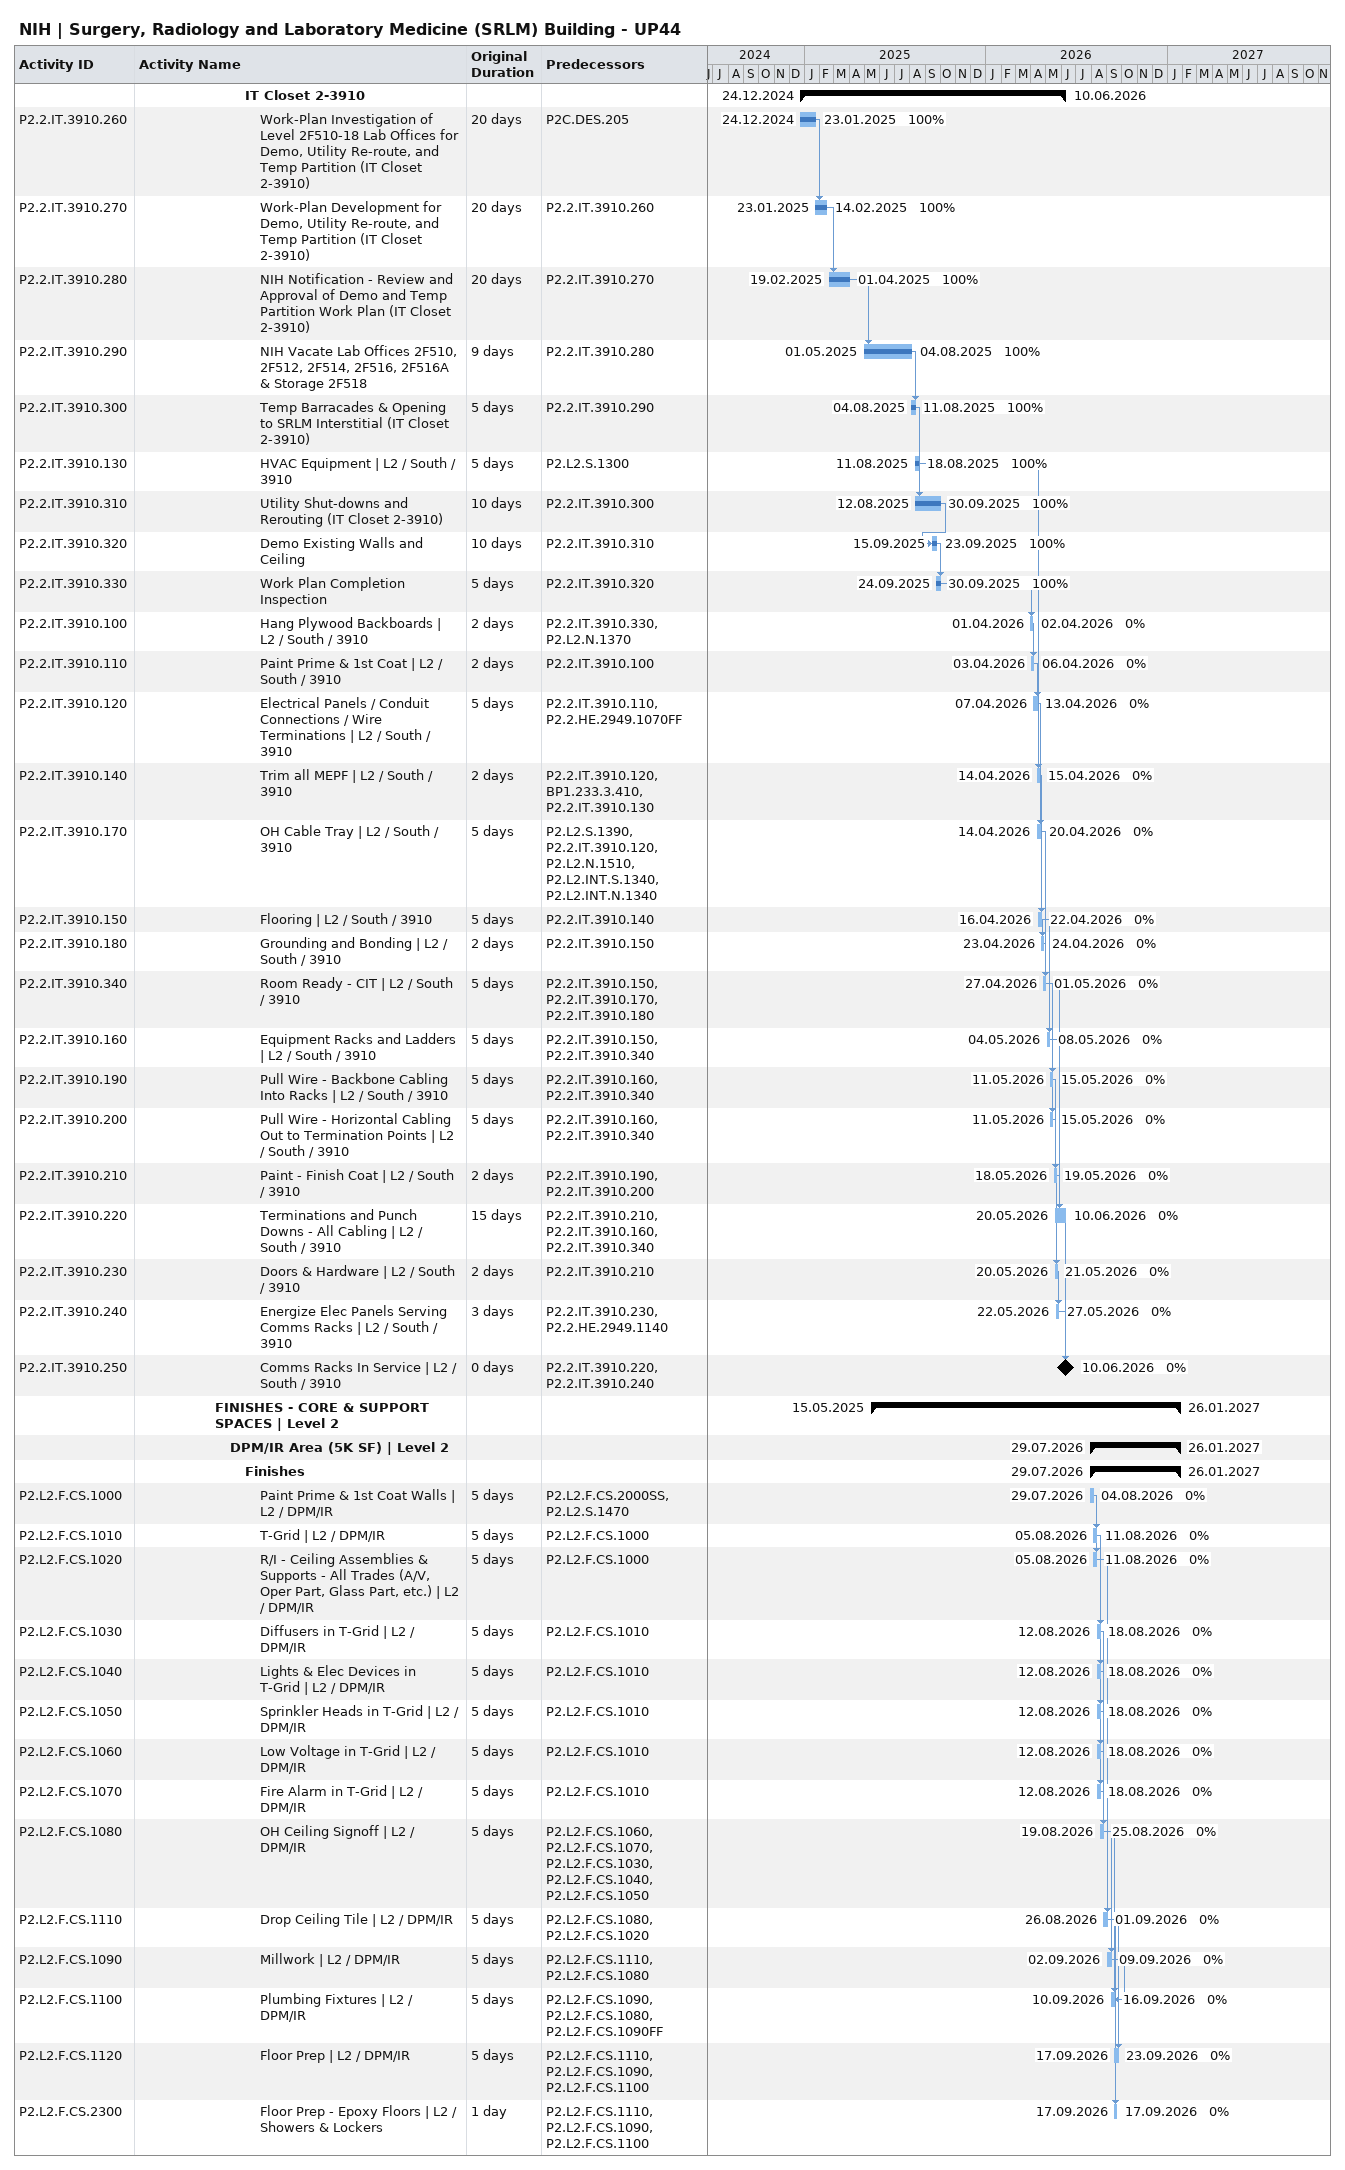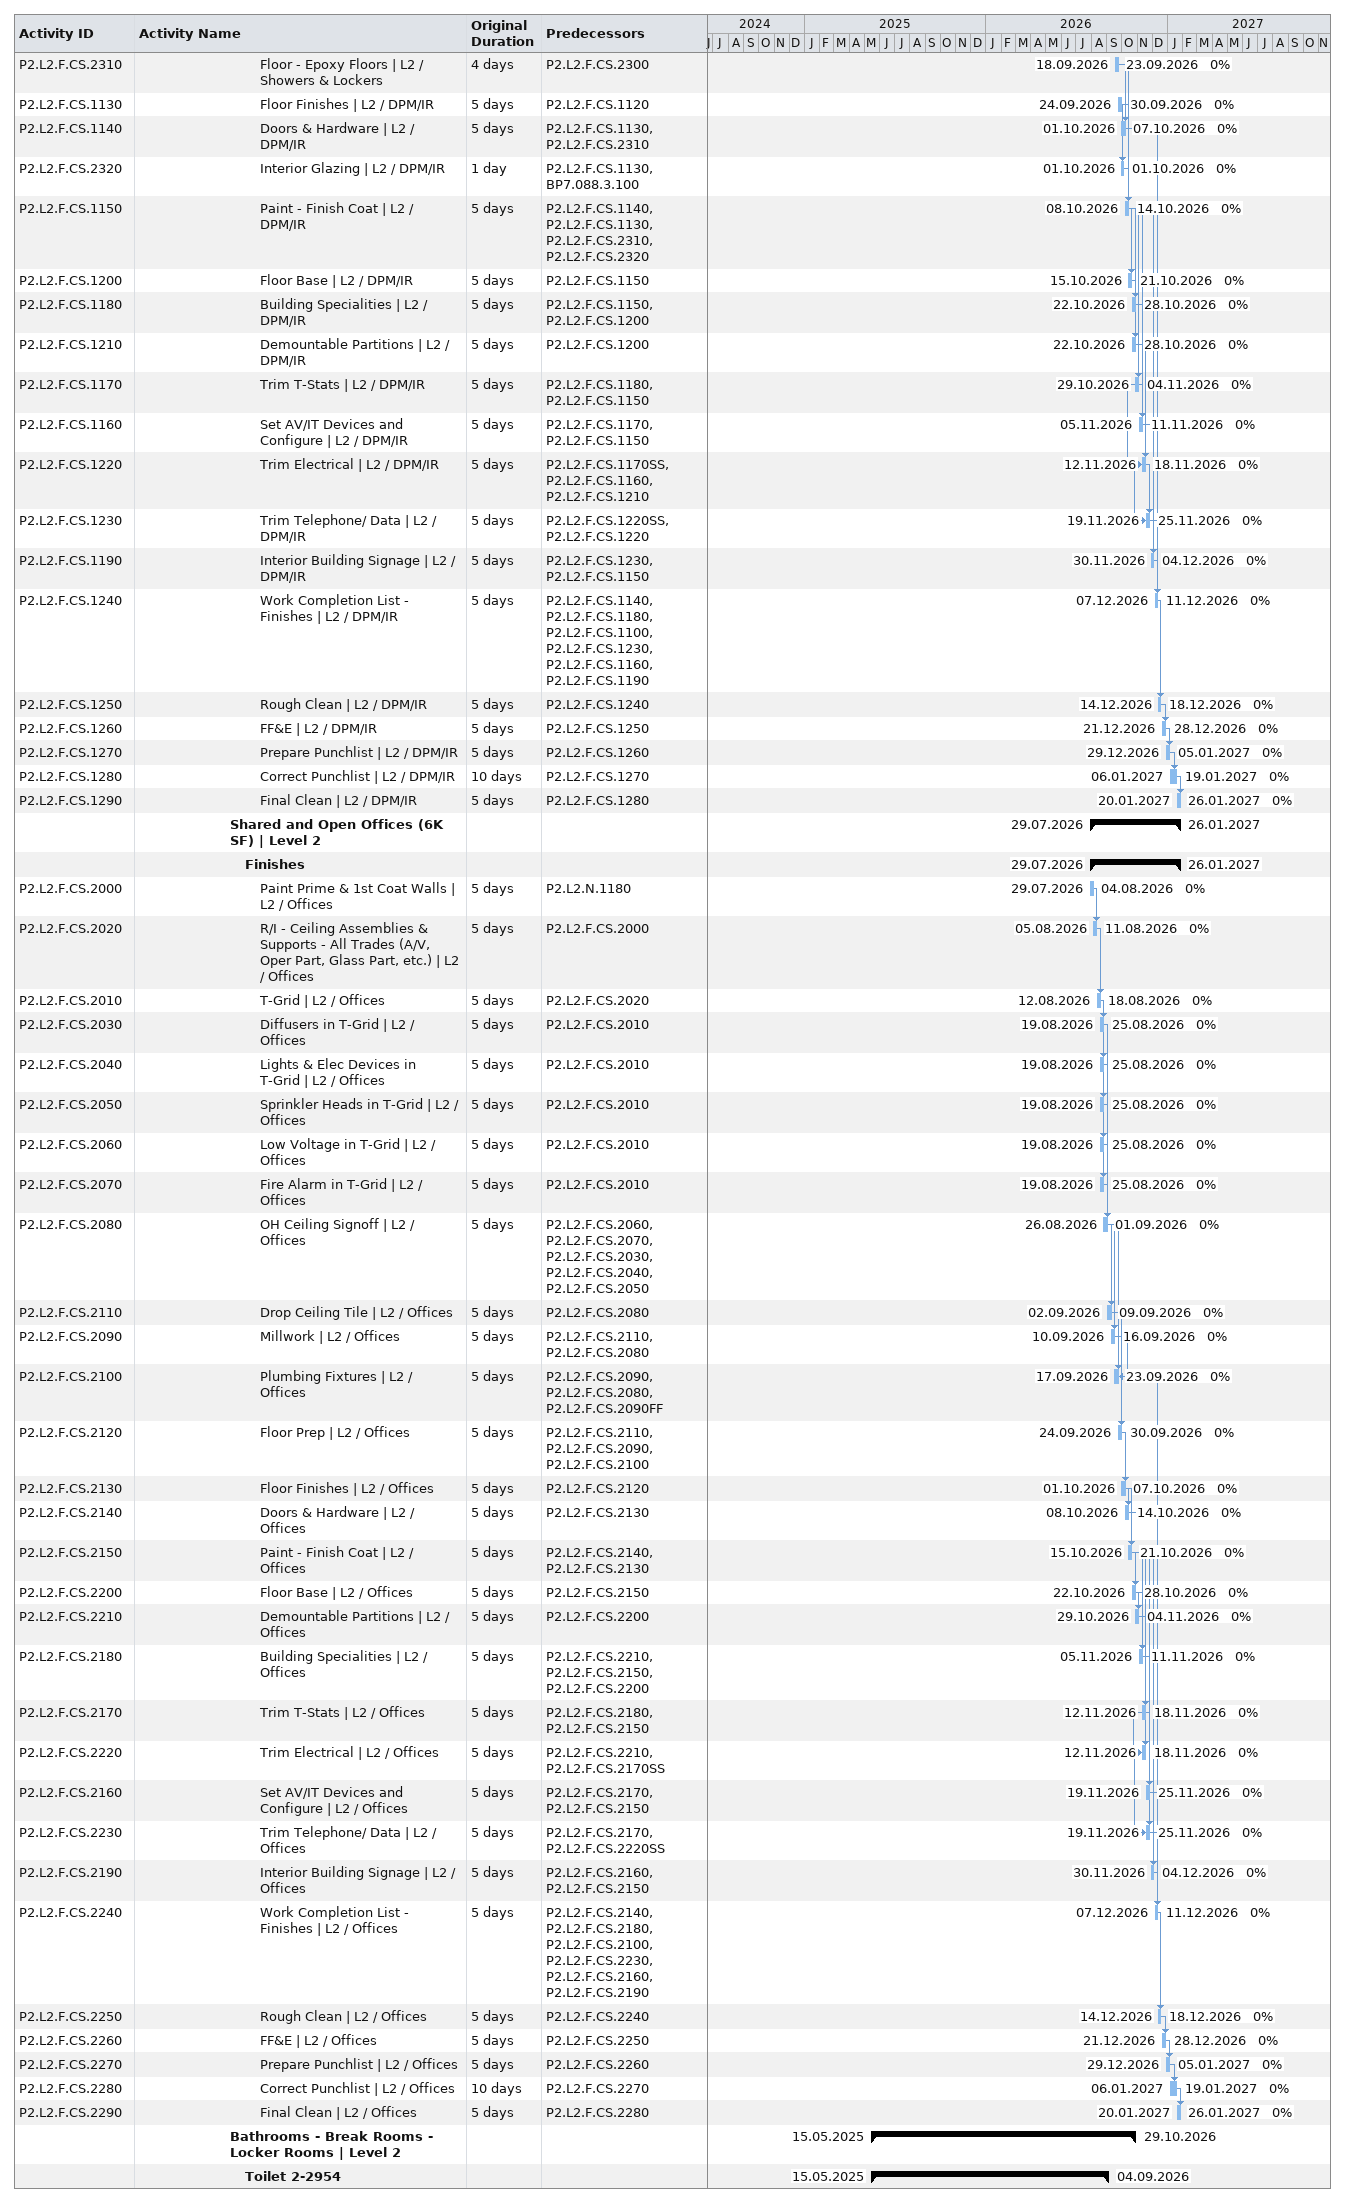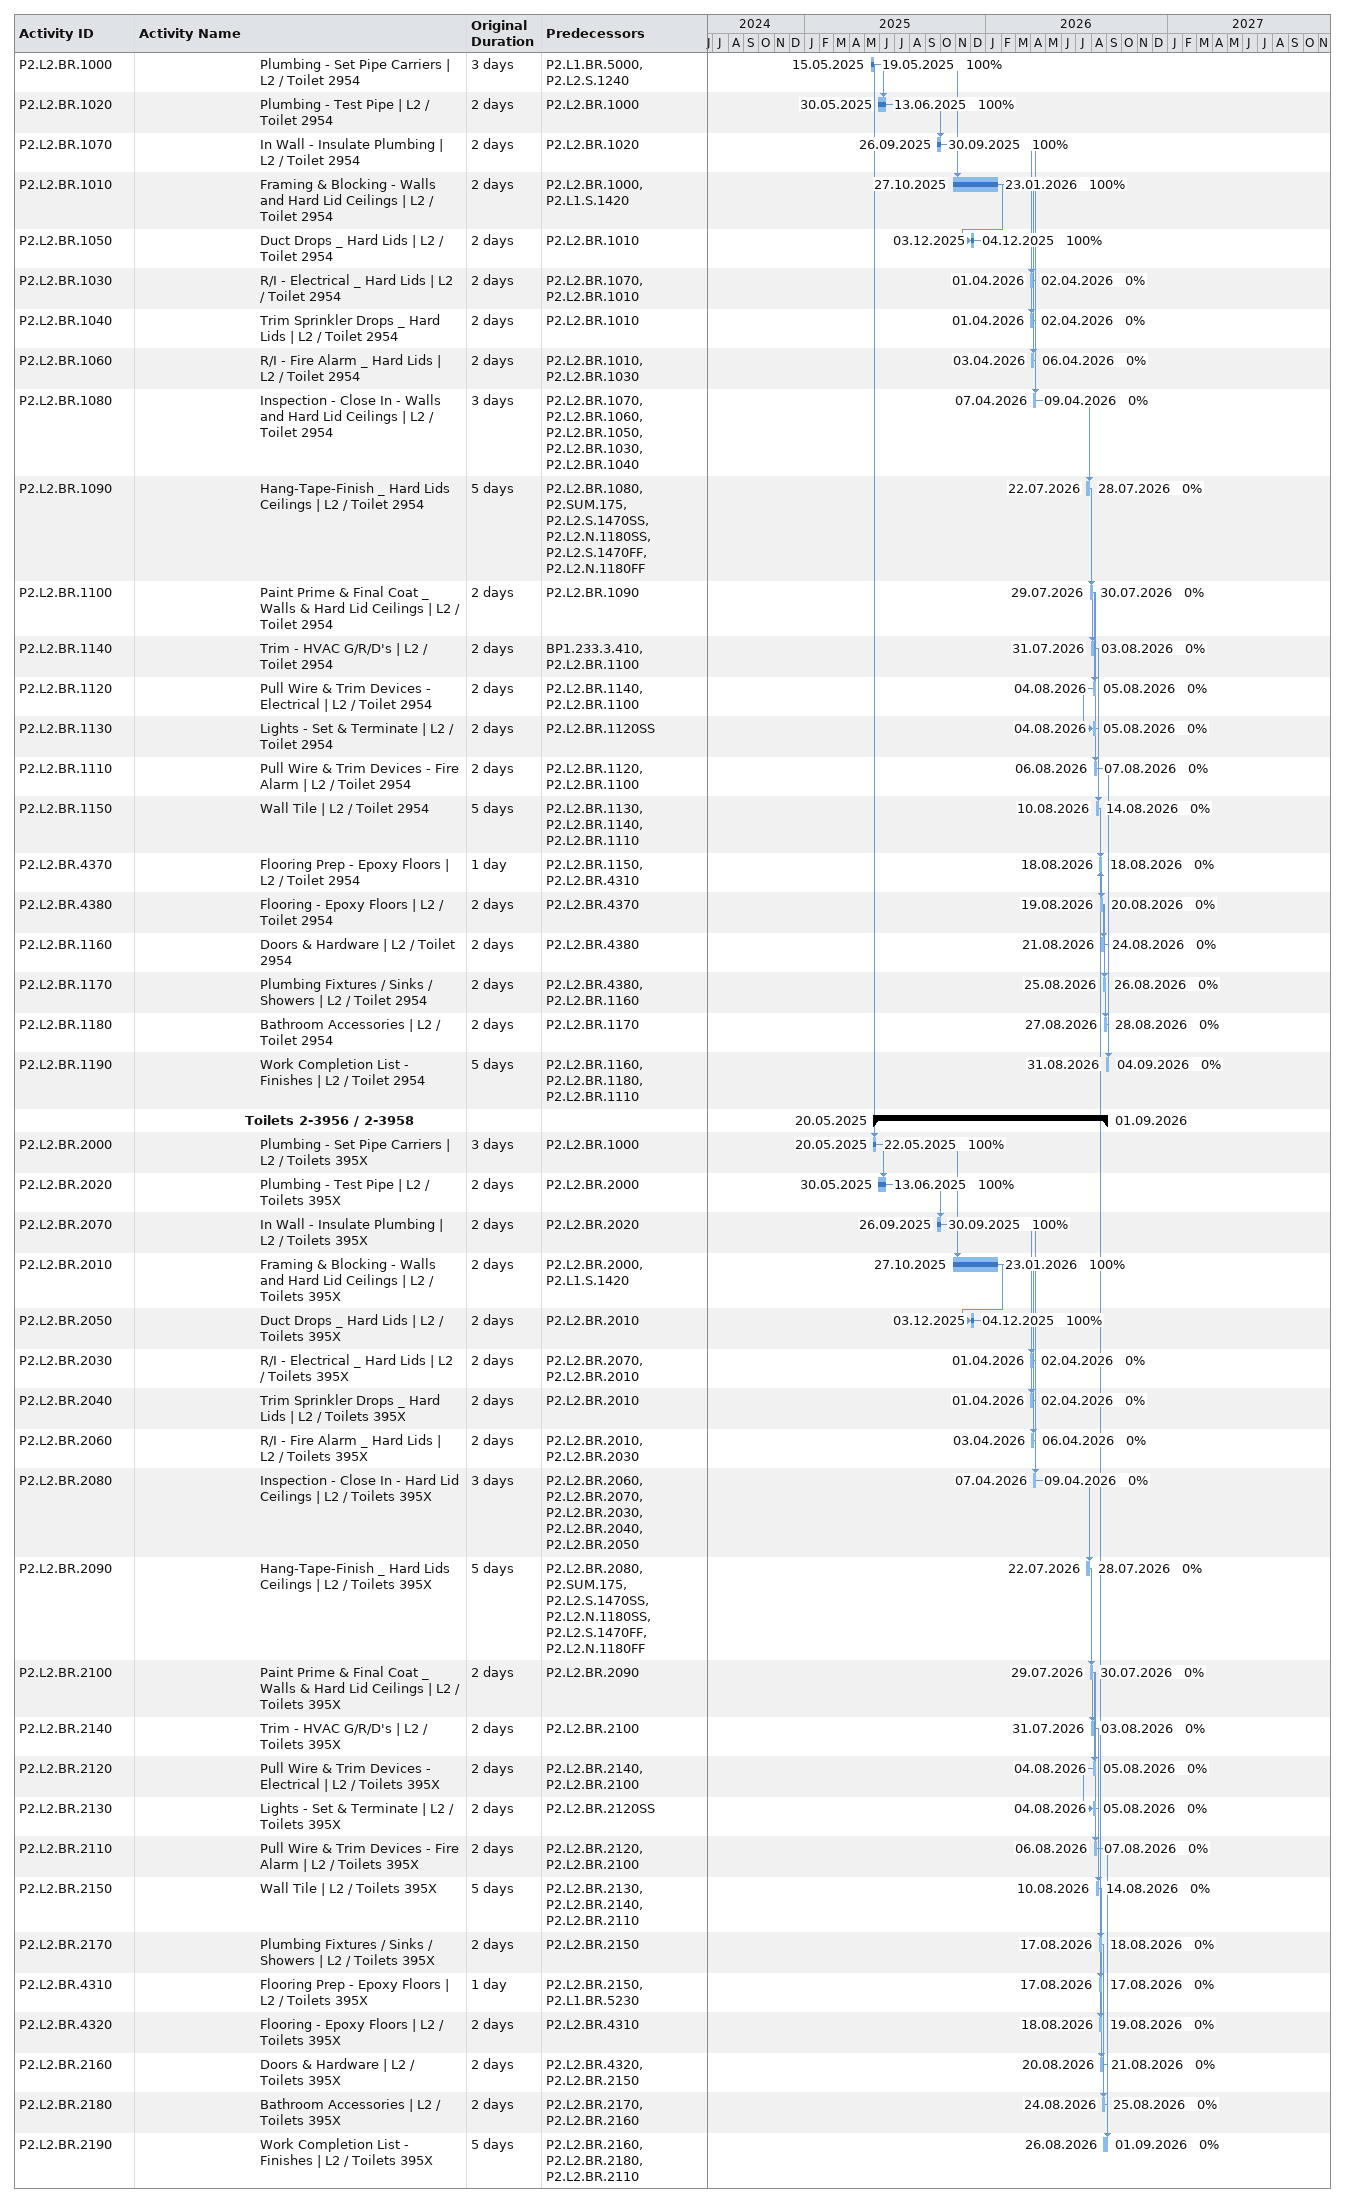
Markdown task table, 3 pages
NIH | Surgery, Radiology and Laboratory Medicine (SRLM) Building - UP44

| ID | Level | Task | Original duration | Start | Finish | Predecessors | % complete |
|---|---|---|---|---|---|---|---|
|  | 8 | **IT Closet 2-3910** |  | 2024-12-24 | 2026-06-10 |  |  |
| P2.2.IT.3910.260 | 9 | Work-Plan Investigation of Level 2F510-18 Lab Offices for Demo, Utility Re-route, and Temp Partition (IT Closet 2-3910) | 20d | 2024-12-24 | 2025-01-23 | P2C.DES.205 | 100 |
| P2.2.IT.3910.270 | 9 | Work-Plan Development for Demo, Utility Re-route, and Temp Partition (IT Closet 2-3910) | 20d | 2025-01-23 | 2025-02-14 | P2.2.IT.3910.260 | 100 |
| P2.2.IT.3910.280 | 9 | NIH Notification - Review and Approval of Demo and Temp Partition Work Plan (IT Closet 2-3910) | 20d | 2025-02-19 | 2025-04-01 | P2.2.IT.3910.270 | 100 |
| P2.2.IT.3910.290 | 9 | NIH Vacate Lab Offices 2F510, 2F512, 2F514, 2F516, 2F516A & Storage 2F518 | 9d | 2025-05-01 | 2025-08-04 | P2.2.IT.3910.280 | 100 |
| P2.2.IT.3910.300 | 9 | Temp Barracades & Opening to SRLM Interstitial (IT Closet 2-3910) | 5d | 2025-08-04 | 2025-08-11 | P2.2.IT.3910.290 | 100 |
| P2.2.IT.3910.130 | 9 | HVAC Equipment \| L2 / South / 3910 | 5d | 2025-08-11 | 2025-08-18 | P2.L2.S.1300 | 100 |
| P2.2.IT.3910.310 | 9 | Utility Shut-downs and Rerouting (IT Closet 2-3910) | 10d | 2025-08-12 | 2025-09-30 | P2.2.IT.3910.300 | 100 |
| P2.2.IT.3910.320 | 9 | Demo Existing Walls and Ceiling | 10d | 2025-09-15 | 2025-09-23 | P2.2.IT.3910.310 | 100 |
| P2.2.IT.3910.330 | 9 | Work Plan Completion Inspection | 5d | 2025-09-24 | 2025-09-30 | P2.2.IT.3910.320 | 100 |
| P2.2.IT.3910.100 | 9 | Hang Plywood Backboards \| L2 / South / 3910 | 2d | 2026-04-01 | 2026-04-02 | P2.2.IT.3910.330, P2.L2.N.1370 | 0 |
| P2.2.IT.3910.110 | 9 | Paint Prime & 1st Coat \| L2 / South / 3910 | 2d | 2026-04-03 | 2026-04-06 | P2.2.IT.3910.100 | 0 |
| P2.2.IT.3910.120 | 9 | Electrical Panels / Conduit Connections / Wire Terminations \| L2 / South / 3910 | 5d | 2026-04-07 | 2026-04-13 | P2.2.IT.3910.110, P2.2.HE.2949.1070FF | 0 |
| P2.2.IT.3910.140 | 9 | Trim all MEPF \| L2 / South / 3910 | 2d | 2026-04-14 | 2026-04-15 | P2.2.IT.3910.120, BP1.233.3.410, P2.2.IT.3910.130 | 0 |
| P2.2.IT.3910.170 | 9 | OH Cable Tray \| L2 / South / 3910 | 5d | 2026-04-14 | 2026-04-20 | P2.L2.S.1390, P2.2.IT.3910.120, P2.L2.N.1510, P2.L2.INT.S.1340, P2.L2.INT.N.1340 | 0 |
| P2.2.IT.3910.150 | 9 | Flooring \| L2 / South / 3910 | 5d | 2026-04-16 | 2026-04-22 | P2.2.IT.3910.140 | 0 |
| P2.2.IT.3910.180 | 9 | Grounding and Bonding \| L2 / South / 3910 | 2d | 2026-04-23 | 2026-04-24 | P2.2.IT.3910.150 | 0 |
| P2.2.IT.3910.340 | 9 | Room Ready - CIT \| L2 / South / 3910 | 5d | 2026-04-27 | 2026-05-01 | P2.2.IT.3910.150, P2.2.IT.3910.170, P2.2.IT.3910.180 | 0 |
| P2.2.IT.3910.160 | 9 | Equipment Racks and Ladders \| L2 / South / 3910 | 5d | 2026-05-04 | 2026-05-08 | P2.2.IT.3910.150, P2.2.IT.3910.340 | 0 |
| P2.2.IT.3910.190 | 9 | Pull Wire - Backbone Cabling Into Racks \| L2 / South / 3910 | 5d | 2026-05-11 | 2026-05-15 | P2.2.IT.3910.160, P2.2.IT.3910.340 | 0 |
| P2.2.IT.3910.200 | 9 | Pull Wire - Horizontal Cabling Out to Termination Points \| L2 / South / 3910 | 5d | 2026-05-11 | 2026-05-15 | P2.2.IT.3910.160, P2.2.IT.3910.340 | 0 |
| P2.2.IT.3910.210 | 9 | Paint - Finish Coat \| L2 / South / 3910 | 2d | 2026-05-18 | 2026-05-19 | P2.2.IT.3910.190, P2.2.IT.3910.200 | 0 |
| P2.2.IT.3910.220 | 9 | Terminations and Punch Downs - All Cabling \| L2 / South / 3910 | 15d | 2026-05-20 | 2026-06-10 | P2.2.IT.3910.210, P2.2.IT.3910.160, P2.2.IT.3910.340 | 0 |
| P2.2.IT.3910.230 | 9 | Doors & Hardware \| L2 / South / 3910 | 2d | 2026-05-20 | 2026-05-21 | P2.2.IT.3910.210 | 0 |
| P2.2.IT.3910.240 | 9 | Energize Elec Panels Serving Comms Racks \| L2 / South / 3910 | 3d | 2026-05-22 | 2026-05-27 | P2.2.IT.3910.230, P2.2.HE.2949.1140 | 0 |
| P2.2.IT.3910.250 | 9 | Comms Racks In Service \| L2 / South / 3910 | 0d | 2026-06-10 | 2026-06-10 | P2.2.IT.3910.220, P2.2.IT.3910.240 | 0 |
|  | 6 | **FINISHES - CORE & SUPPORT SPACES \| Level 2** |  | 2025-05-15 | 2027-01-26 |  |  |
|  | 7 | **DPM/IR Area (5K SF) \| Level 2** |  | 2026-07-29 | 2027-01-26 |  |  |
|  | 8 | **Finishes** |  | 2026-07-29 | 2027-01-26 |  |  |
| P2.L2.F.CS.1000 | 9 | Paint Prime & 1st Coat Walls \| L2 / DPM/IR | 5d | 2026-07-29 | 2026-08-04 | P2.L2.F.CS.2000SS, P2.L2.S.1470 | 0 |
| P2.L2.F.CS.1010 | 9 | T-Grid \| L2 / DPM/IR | 5d | 2026-08-05 | 2026-08-11 | P2.L2.F.CS.1000 | 0 |
| P2.L2.F.CS.1020 | 9 | R/I - Ceiling Assemblies & Supports - All Trades (A/V, Oper Part, Glass Part, etc.) \| L2 / DPM/IR | 5d | 2026-08-05 | 2026-08-11 | P2.L2.F.CS.1000 | 0 |
| P2.L2.F.CS.1030 | 9 | Diffusers in T-Grid \| L2 / DPM/IR | 5d | 2026-08-12 | 2026-08-18 | P2.L2.F.CS.1010 | 0 |
| P2.L2.F.CS.1040 | 9 | Lights & Elec Devices in T-Grid \| L2 / DPM/IR | 5d | 2026-08-12 | 2026-08-18 | P2.L2.F.CS.1010 | 0 |
| P2.L2.F.CS.1050 | 9 | Sprinkler Heads in T-Grid \| L2 / DPM/IR | 5d | 2026-08-12 | 2026-08-18 | P2.L2.F.CS.1010 | 0 |
| P2.L2.F.CS.1060 | 9 | Low Voltage in T-Grid \| L2 / DPM/IR | 5d | 2026-08-12 | 2026-08-18 | P2.L2.F.CS.1010 | 0 |
| P2.L2.F.CS.1070 | 9 | Fire Alarm in T-Grid \| L2 / DPM/IR | 5d | 2026-08-12 | 2026-08-18 | P2.L2.F.CS.1010 | 0 |
| P2.L2.F.CS.1080 | 9 | OH Ceiling Signoff \| L2 / DPM/IR | 5d | 2026-08-19 | 2026-08-25 | P2.L2.F.CS.1060, P2.L2.F.CS.1070, P2.L2.F.CS.1030, P2.L2.F.CS.1040, P2.L2.F.CS.1050 | 0 |
| P2.L2.F.CS.1110 | 9 | Drop Ceiling Tile \| L2 / DPM/IR | 5d | 2026-08-26 | 2026-09-01 | P2.L2.F.CS.1080, P2.L2.F.CS.1020 | 0 |
| P2.L2.F.CS.1090 | 9 | Millwork \| L2 / DPM/IR | 5d | 2026-09-02 | 2026-09-09 | P2.L2.F.CS.1110, P2.L2.F.CS.1080 | 0 |
| P2.L2.F.CS.1100 | 9 | Plumbing Fixtures \| L2 / DPM/IR | 5d | 2026-09-10 | 2026-09-16 | P2.L2.F.CS.1090, P2.L2.F.CS.1080, P2.L2.F.CS.1090FF | 0 |
| P2.L2.F.CS.1120 | 9 | Floor Prep \| L2 / DPM/IR | 5d | 2026-09-17 | 2026-09-23 | P2.L2.F.CS.1110, P2.L2.F.CS.1090, P2.L2.F.CS.1100 | 0 |
| P2.L2.F.CS.2300 | 9 | Floor Prep - Epoxy Floors \| L2 / Showers & Lockers | 1d | 2026-09-17 | 2026-09-17 | P2.L2.F.CS.1110, P2.L2.F.CS.1090, P2.L2.F.CS.1100 | 0 |
| P2.L2.F.CS.2310 | 9 | Floor - Epoxy Floors \| L2 / Showers & Lockers | 4d | 2026-09-18 | 2026-09-23 | P2.L2.F.CS.2300 | 0 |
| P2.L2.F.CS.1130 | 9 | Floor Finishes \| L2 / DPM/IR | 5d | 2026-09-24 | 2026-09-30 | P2.L2.F.CS.1120 | 0 |
| P2.L2.F.CS.1140 | 9 | Doors & Hardware \| L2 / DPM/IR | 5d | 2026-10-01 | 2026-10-07 | P2.L2.F.CS.1130, P2.L2.F.CS.2310 | 0 |
| P2.L2.F.CS.2320 | 9 | Interior Glazing \| L2 / DPM/IR | 1d | 2026-10-01 | 2026-10-01 | P2.L2.F.CS.1130, BP7.088.3.100 | 0 |
| P2.L2.F.CS.1150 | 9 | Paint - Finish Coat \| L2 / DPM/IR | 5d | 2026-10-08 | 2026-10-14 | P2.L2.F.CS.1140, P2.L2.F.CS.1130, P2.L2.F.CS.2310, P2.L2.F.CS.2320 | 0 |
| P2.L2.F.CS.1200 | 9 | Floor Base \| L2 / DPM/IR | 5d | 2026-10-15 | 2026-10-21 | P2.L2.F.CS.1150 | 0 |
| P2.L2.F.CS.1180 | 9 | Building Specialities \| L2 / DPM/IR | 5d | 2026-10-22 | 2026-10-28 | P2.L2.F.CS.1150, P2.L2.F.CS.1200 | 0 |
| P2.L2.F.CS.1210 | 9 | Demountable Partitions \| L2 / DPM/IR | 5d | 2026-10-22 | 2026-10-28 | P2.L2.F.CS.1200 | 0 |
| P2.L2.F.CS.1170 | 9 | Trim T-Stats \| L2 / DPM/IR | 5d | 2026-10-29 | 2026-11-04 | P2.L2.F.CS.1180, P2.L2.F.CS.1150 | 0 |
| P2.L2.F.CS.1160 | 9 | Set AV/IT Devices and Configure \| L2 / DPM/IR | 5d | 2026-11-05 | 2026-11-11 | P2.L2.F.CS.1170, P2.L2.F.CS.1150 | 0 |
| P2.L2.F.CS.1220 | 9 | Trim Electrical \| L2 / DPM/IR | 5d | 2026-11-12 | 2026-11-18 | P2.L2.F.CS.1170SS, P2.L2.F.CS.1160, P2.L2.F.CS.1210 | 0 |
| P2.L2.F.CS.1230 | 9 | Trim Telephone/ Data \| L2 / DPM/IR | 5d | 2026-11-19 | 2026-11-25 | P2.L2.F.CS.1220SS, P2.L2.F.CS.1220 | 0 |
| P2.L2.F.CS.1190 | 9 | Interior Building Signage \| L2 / DPM/IR | 5d | 2026-11-30 | 2026-12-04 | P2.L2.F.CS.1230, P2.L2.F.CS.1150 | 0 |
| P2.L2.F.CS.1240 | 9 | Work Completion List - Finishes \| L2 / DPM/IR | 5d | 2026-12-07 | 2026-12-11 | P2.L2.F.CS.1140, P2.L2.F.CS.1180, P2.L2.F.CS.1100, P2.L2.F.CS.1230, P2.L2.F.CS.1160, P2.L2.F.CS.1190 | 0 |
| P2.L2.F.CS.1250 | 9 | Rough Clean \| L2 / DPM/IR | 5d | 2026-12-14 | 2026-12-18 | P2.L2.F.CS.1240 | 0 |
| P2.L2.F.CS.1260 | 9 | FF&E \| L2 / DPM/IR | 5d | 2026-12-21 | 2026-12-28 | P2.L2.F.CS.1250 | 0 |
| P2.L2.F.CS.1270 | 9 | Prepare Punchlist \| L2 / DPM/IR | 5d | 2026-12-29 | 2027-01-05 | P2.L2.F.CS.1260 | 0 |
| P2.L2.F.CS.1280 | 9 | Correct Punchlist \| L2 / DPM/IR | 10d | 2027-01-06 | 2027-01-19 | P2.L2.F.CS.1270 | 0 |
| P2.L2.F.CS.1290 | 9 | Final Clean \| L2 / DPM/IR | 5d | 2027-01-20 | 2027-01-26 | P2.L2.F.CS.1280 | 0 |
|  | 7 | **Shared and Open Offices (6K SF) \| Level 2** |  | 2026-07-29 | 2027-01-26 |  |  |
|  | 8 | **Finishes** |  | 2026-07-29 | 2027-01-26 |  |  |
| P2.L2.F.CS.2000 | 9 | Paint Prime & 1st Coat Walls \| L2 / Offices | 5d | 2026-07-29 | 2026-08-04 | P2.L2.N.1180 | 0 |
| P2.L2.F.CS.2020 | 9 | R/I - Ceiling Assemblies & Supports - All Trades (A/V, Oper Part, Glass Part, etc.) \| L2 / Offices | 5d | 2026-08-05 | 2026-08-11 | P2.L2.F.CS.2000 | 0 |
| P2.L2.F.CS.2010 | 9 | T-Grid \| L2 / Offices | 5d | 2026-08-12 | 2026-08-18 | P2.L2.F.CS.2020 | 0 |
| P2.L2.F.CS.2030 | 9 | Diffusers in T-Grid \| L2 / Offices | 5d | 2026-08-19 | 2026-08-25 | P2.L2.F.CS.2010 | 0 |
| P2.L2.F.CS.2040 | 9 | Lights & Elec Devices in T-Grid \| L2 / Offices | 5d | 2026-08-19 | 2026-08-25 | P2.L2.F.CS.2010 | 0 |
| P2.L2.F.CS.2050 | 9 | Sprinkler Heads in T-Grid \| L2 / Offices | 5d | 2026-08-19 | 2026-08-25 | P2.L2.F.CS.2010 | 0 |
| P2.L2.F.CS.2060 | 9 | Low Voltage in T-Grid \| L2 / Offices | 5d | 2026-08-19 | 2026-08-25 | P2.L2.F.CS.2010 | 0 |
| P2.L2.F.CS.2070 | 9 | Fire Alarm in T-Grid \| L2 / Offices | 5d | 2026-08-19 | 2026-08-25 | P2.L2.F.CS.2010 | 0 |
| P2.L2.F.CS.2080 | 9 | OH Ceiling Signoff \| L2 / Offices | 5d | 2026-08-26 | 2026-09-01 | P2.L2.F.CS.2060, P2.L2.F.CS.2070, P2.L2.F.CS.2030, P2.L2.F.CS.2040, P2.L2.F.CS.2050 | 0 |
| P2.L2.F.CS.2110 | 9 | Drop Ceiling Tile \| L2 / Offices | 5d | 2026-09-02 | 2026-09-09 | P2.L2.F.CS.2080 | 0 |
| P2.L2.F.CS.2090 | 9 | Millwork \| L2 / Offices | 5d | 2026-09-10 | 2026-09-16 | P2.L2.F.CS.2110, P2.L2.F.CS.2080 | 0 |
| P2.L2.F.CS.2100 | 9 | Plumbing Fixtures \| L2 / Offices | 5d | 2026-09-17 | 2026-09-23 | P2.L2.F.CS.2090, P2.L2.F.CS.2080, P2.L2.F.CS.2090FF | 0 |
| P2.L2.F.CS.2120 | 9 | Floor Prep \| L2 / Offices | 5d | 2026-09-24 | 2026-09-30 | P2.L2.F.CS.2110, P2.L2.F.CS.2090, P2.L2.F.CS.2100 | 0 |
| P2.L2.F.CS.2130 | 9 | Floor Finishes \| L2 / Offices | 5d | 2026-10-01 | 2026-10-07 | P2.L2.F.CS.2120 | 0 |
| P2.L2.F.CS.2140 | 9 | Doors & Hardware \| L2 / Offices | 5d | 2026-10-08 | 2026-10-14 | P2.L2.F.CS.2130 | 0 |
| P2.L2.F.CS.2150 | 9 | Paint - Finish Coat \| L2 / Offices | 5d | 2026-10-15 | 2026-10-21 | P2.L2.F.CS.2140, P2.L2.F.CS.2130 | 0 |
| P2.L2.F.CS.2200 | 9 | Floor Base \| L2 / Offices | 5d | 2026-10-22 | 2026-10-28 | P2.L2.F.CS.2150 | 0 |
| P2.L2.F.CS.2210 | 9 | Demountable Partitions \| L2 / Offices | 5d | 2026-10-29 | 2026-11-04 | P2.L2.F.CS.2200 | 0 |
| P2.L2.F.CS.2180 | 9 | Building Specialities \| L2 / Offices | 5d | 2026-11-05 | 2026-11-11 | P2.L2.F.CS.2210, P2.L2.F.CS.2150, P2.L2.F.CS.2200 | 0 |
| P2.L2.F.CS.2170 | 9 | Trim T-Stats \| L2 / Offices | 5d | 2026-11-12 | 2026-11-18 | P2.L2.F.CS.2180, P2.L2.F.CS.2150 | 0 |
| P2.L2.F.CS.2220 | 9 | Trim Electrical \| L2 / Offices | 5d | 2026-11-12 | 2026-11-18 | P2.L2.F.CS.2210, P2.L2.F.CS.2170SS | 0 |
| P2.L2.F.CS.2160 | 9 | Set AV/IT Devices and Configure \| L2 / Offices | 5d | 2026-11-19 | 2026-11-25 | P2.L2.F.CS.2170, P2.L2.F.CS.2150 | 0 |
| P2.L2.F.CS.2230 | 9 | Trim Telephone/ Data \| L2 / Offices | 5d | 2026-11-19 | 2026-11-25 | P2.L2.F.CS.2170, P2.L2.F.CS.2220SS | 0 |
| P2.L2.F.CS.2190 | 9 | Interior Building Signage \| L2 / Offices | 5d | 2026-11-30 | 2026-12-04 | P2.L2.F.CS.2160, P2.L2.F.CS.2150 | 0 |
| P2.L2.F.CS.2240 | 9 | Work Completion List - Finishes \| L2 / Offices | 5d | 2026-12-07 | 2026-12-11 | P2.L2.F.CS.2140, P2.L2.F.CS.2180, P2.L2.F.CS.2100, P2.L2.F.CS.2230, P2.L2.F.CS.2160, P2.L2.F.CS.2190 | 0 |
| P2.L2.F.CS.2250 | 9 | Rough Clean \| L2 / Offices | 5d | 2026-12-14 | 2026-12-18 | P2.L2.F.CS.2240 | 0 |
| P2.L2.F.CS.2260 | 9 | FF&E \| L2 / Offices | 5d | 2026-12-21 | 2026-12-28 | P2.L2.F.CS.2250 | 0 |
| P2.L2.F.CS.2270 | 9 | Prepare Punchlist \| L2 / Offices | 5d | 2026-12-29 | 2027-01-05 | P2.L2.F.CS.2260 | 0 |
| P2.L2.F.CS.2280 | 9 | Correct Punchlist \| L2 / Offices | 10d | 2027-01-06 | 2027-01-19 | P2.L2.F.CS.2270 | 0 |
| P2.L2.F.CS.2290 | 9 | Final Clean \| L2 / Offices | 5d | 2027-01-20 | 2027-01-26 | P2.L2.F.CS.2280 | 0 |
|  | 7 | **Bathrooms - Break Rooms - Locker Rooms \| Level 2** |  | 2025-05-15 | 2026-10-29 |  |  |
|  | 8 | **Toilet 2-2954** |  | 2025-05-15 | 2026-09-04 |  |  |
| P2.L2.BR.1000 | 9 | Plumbing - Set Pipe Carriers \| L2 / Toilet 2954 | 3d | 2025-05-15 | 2025-05-19 | P2.L1.BR.5000, P2.L2.S.1240 | 100 |
| P2.L2.BR.1020 | 9 | Plumbing - Test Pipe \| L2 / Toilet 2954 | 2d | 2025-05-30 | 2025-06-13 | P2.L2.BR.1000 | 100 |
| P2.L2.BR.1070 | 9 | In Wall - Insulate Plumbing \| L2 / Toilet 2954 | 2d | 2025-09-26 | 2025-09-30 | P2.L2.BR.1020 | 100 |
| P2.L2.BR.1010 | 9 | Framing & Blocking - Walls and Hard Lid Ceilings \| L2 / Toilet 2954 | 2d | 2025-10-27 | 2026-01-23 | P2.L2.BR.1000, P2.L1.S.1420 | 100 |
| P2.L2.BR.1050 | 9 | Duct Drops _ Hard Lids \| L2 / Toilet 2954 | 2d | 2025-12-03 | 2025-12-04 | P2.L2.BR.1010 | 100 |
| P2.L2.BR.1030 | 9 | R/I - Electrical _ Hard Lids \| L2 / Toilet 2954 | 2d | 2026-04-01 | 2026-04-02 | P2.L2.BR.1070, P2.L2.BR.1010 | 0 |
| P2.L2.BR.1040 | 9 | Trim Sprinkler Drops _ Hard Lids \| L2 / Toilet 2954 | 2d | 2026-04-01 | 2026-04-02 | P2.L2.BR.1010 | 0 |
| P2.L2.BR.1060 | 9 | R/I - Fire Alarm _ Hard Lids \| L2 / Toilet 2954 | 2d | 2026-04-03 | 2026-04-06 | P2.L2.BR.1010, P2.L2.BR.1030 | 0 |
| P2.L2.BR.1080 | 9 | Inspection - Close In - Walls and Hard Lid Ceilings \| L2 / Toilet 2954 | 3d | 2026-04-07 | 2026-04-09 | P2.L2.BR.1070, P2.L2.BR.1060, P2.L2.BR.1050, P2.L2.BR.1030, P2.L2.BR.1040 | 0 |
| P2.L2.BR.1090 | 9 | Hang-Tape-Finish _ Hard Lids Ceilings \| L2 / Toilet 2954 | 5d | 2026-07-22 | 2026-07-28 | P2.L2.BR.1080, P2.SUM.175, P2.L2.S.1470SS, P2.L2.N.1180SS, P2.L2.S.1470FF, P2.L2.N.1180FF | 0 |
| P2.L2.BR.1100 | 9 | Paint Prime & Final Coat _ Walls & Hard Lid Ceilings \| L2 / Toilet 2954 | 2d | 2026-07-29 | 2026-07-30 | P2.L2.BR.1090 | 0 |
| P2.L2.BR.1140 | 9 | Trim - HVAC G/R/D's \| L2 / Toilet 2954 | 2d | 2026-07-31 | 2026-08-03 | BP1.233.3.410, P2.L2.BR.1100 | 0 |
| P2.L2.BR.1120 | 9 | Pull Wire & Trim Devices - Electrical \| L2 / Toilet 2954 | 2d | 2026-08-04 | 2026-08-05 | P2.L2.BR.1140, P2.L2.BR.1100 | 0 |
| P2.L2.BR.1130 | 9 | Lights - Set & Terminate \| L2 / Toilet 2954 | 2d | 2026-08-04 | 2026-08-05 | P2.L2.BR.1120SS | 0 |
| P2.L2.BR.1110 | 9 | Pull Wire & Trim Devices - Fire Alarm \| L2 / Toilet 2954 | 2d | 2026-08-06 | 2026-08-07 | P2.L2.BR.1120, P2.L2.BR.1100 | 0 |
| P2.L2.BR.1150 | 9 | Wall Tile \| L2 / Toilet 2954 | 5d | 2026-08-10 | 2026-08-14 | P2.L2.BR.1130, P2.L2.BR.1140, P2.L2.BR.1110 | 0 |
| P2.L2.BR.4370 | 9 | Flooring Prep - Epoxy Floors \| L2 / Toilet 2954 | 1d | 2026-08-18 | 2026-08-18 | P2.L2.BR.1150, P2.L2.BR.4310 | 0 |
| P2.L2.BR.4380 | 9 | Flooring - Epoxy Floors \| L2 / Toilet 2954 | 2d | 2026-08-19 | 2026-08-20 | P2.L2.BR.4370 | 0 |
| P2.L2.BR.1160 | 9 | Doors & Hardware \| L2 / Toilet 2954 | 2d | 2026-08-21 | 2026-08-24 | P2.L2.BR.4380 | 0 |
| P2.L2.BR.1170 | 9 | Plumbing Fixtures / Sinks / Showers \| L2 / Toilet 2954 | 2d | 2026-08-25 | 2026-08-26 | P2.L2.BR.4380, P2.L2.BR.1160 | 0 |
| P2.L2.BR.1180 | 9 | Bathroom Accessories \| L2 / Toilet 2954 | 2d | 2026-08-27 | 2026-08-28 | P2.L2.BR.1170 | 0 |
| P2.L2.BR.1190 | 9 | Work Completion List - Finishes \| L2 / Toilet 2954 | 5d | 2026-08-31 | 2026-09-04 | P2.L2.BR.1160, P2.L2.BR.1180, P2.L2.BR.1110 | 0 |
|  | 8 | **Toilets 2-3956 / 2-3958** |  | 2025-05-20 | 2026-09-01 |  |  |
| P2.L2.BR.2000 | 9 | Plumbing - Set Pipe Carriers \| L2 / Toilets 395X | 3d | 2025-05-20 | 2025-05-22 | P2.L2.BR.1000 | 100 |
| P2.L2.BR.2020 | 9 | Plumbing - Test Pipe \| L2 / Toilets 395X | 2d | 2025-05-30 | 2025-06-13 | P2.L2.BR.2000 | 100 |
| P2.L2.BR.2070 | 9 | In Wall - Insulate Plumbing \| L2 / Toilets 395X | 2d | 2025-09-26 | 2025-09-30 | P2.L2.BR.2020 | 100 |
| P2.L2.BR.2010 | 9 | Framing & Blocking - Walls and Hard Lid Ceilings \| L2 / Toilets 395X | 2d | 2025-10-27 | 2026-01-23 | P2.L2.BR.2000, P2.L1.S.1420 | 100 |
| P2.L2.BR.2050 | 9 | Duct Drops _ Hard Lids \| L2 / Toilets 395X | 2d | 2025-12-03 | 2025-12-04 | P2.L2.BR.2010 | 100 |
| P2.L2.BR.2030 | 9 | R/I - Electrical _ Hard Lids \| L2 / Toilets 395X | 2d | 2026-04-01 | 2026-04-02 | P2.L2.BR.2070, P2.L2.BR.2010 | 0 |
| P2.L2.BR.2040 | 9 | Trim Sprinkler Drops _ Hard Lids \| L2 / Toilets 395X | 2d | 2026-04-01 | 2026-04-02 | P2.L2.BR.2010 | 0 |
| P2.L2.BR.2060 | 9 | R/I - Fire Alarm _ Hard Lids \| L2 / Toilets 395X | 2d | 2026-04-03 | 2026-04-06 | P2.L2.BR.2010, P2.L2.BR.2030 | 0 |
| P2.L2.BR.2080 | 9 | Inspection - Close In - Hard Lid Ceilings \| L2 / Toilets 395X | 3d | 2026-04-07 | 2026-04-09 | P2.L2.BR.2060, P2.L2.BR.2070, P2.L2.BR.2030, P2.L2.BR.2040, P2.L2.BR.2050 | 0 |
| P2.L2.BR.2090 | 9 | Hang-Tape-Finish _ Hard Lids Ceilings \| L2 / Toilets 395X | 5d | 2026-07-22 | 2026-07-28 | P2.L2.BR.2080, P2.SUM.175, P2.L2.S.1470SS, P2.L2.N.1180SS, P2.L2.S.1470FF, P2.L2.N.1180FF | 0 |
| P2.L2.BR.2100 | 9 | Paint Prime & Final Coat _ Walls & Hard Lid Ceilings \| L2 / Toilets 395X | 2d | 2026-07-29 | 2026-07-30 | P2.L2.BR.2090 | 0 |
| P2.L2.BR.2140 | 9 | Trim - HVAC G/R/D's \| L2 / Toilets 395X | 2d | 2026-07-31 | 2026-08-03 | P2.L2.BR.2100 | 0 |
| P2.L2.BR.2120 | 9 | Pull Wire & Trim Devices - Electrical \| L2 / Toilets 395X | 2d | 2026-08-04 | 2026-08-05 | P2.L2.BR.2140, P2.L2.BR.2100 | 0 |
| P2.L2.BR.2130 | 9 | Lights - Set & Terminate \| L2 / Toilets 395X | 2d | 2026-08-04 | 2026-08-05 | P2.L2.BR.2120SS | 0 |
| P2.L2.BR.2110 | 9 | Pull Wire & Trim Devices - Fire Alarm \| L2 / Toilets 395X | 2d | 2026-08-06 | 2026-08-07 | P2.L2.BR.2120, P2.L2.BR.2100 | 0 |
| P2.L2.BR.2150 | 9 | Wall Tile \| L2 / Toilets 395X | 5d | 2026-08-10 | 2026-08-14 | P2.L2.BR.2130, P2.L2.BR.2140, P2.L2.BR.2110 | 0 |
| P2.L2.BR.2170 | 9 | Plumbing Fixtures / Sinks / Showers \| L2 / Toilets 395X | 2d | 2026-08-17 | 2026-08-18 | P2.L2.BR.2150 | 0 |
| P2.L2.BR.4310 | 9 | Flooring Prep - Epoxy Floors \| L2 / Toilets 395X | 1d | 2026-08-17 | 2026-08-17 | P2.L2.BR.2150, P2.L1.BR.5230 | 0 |
| P2.L2.BR.4320 | 9 | Flooring - Epoxy Floors \| L2 / Toilets 395X | 2d | 2026-08-18 | 2026-08-19 | P2.L2.BR.4310 | 0 |
| P2.L2.BR.2160 | 9 | Doors & Hardware \| L2 / Toilets 395X | 2d | 2026-08-20 | 2026-08-21 | P2.L2.BR.4320, P2.L2.BR.2150 | 0 |
| P2.L2.BR.2180 | 9 | Bathroom Accessories \| L2 / Toilets 395X | 2d | 2026-08-24 | 2026-08-25 | P2.L2.BR.2170, P2.L2.BR.2160 | 0 |
| P2.L2.BR.2190 | 9 | Work Completion List - Finishes \| L2 / Toilets 395X | 5d | 2026-08-26 | 2026-09-01 | P2.L2.BR.2160, P2.L2.BR.2180, P2.L2.BR.2110 | 0 |
